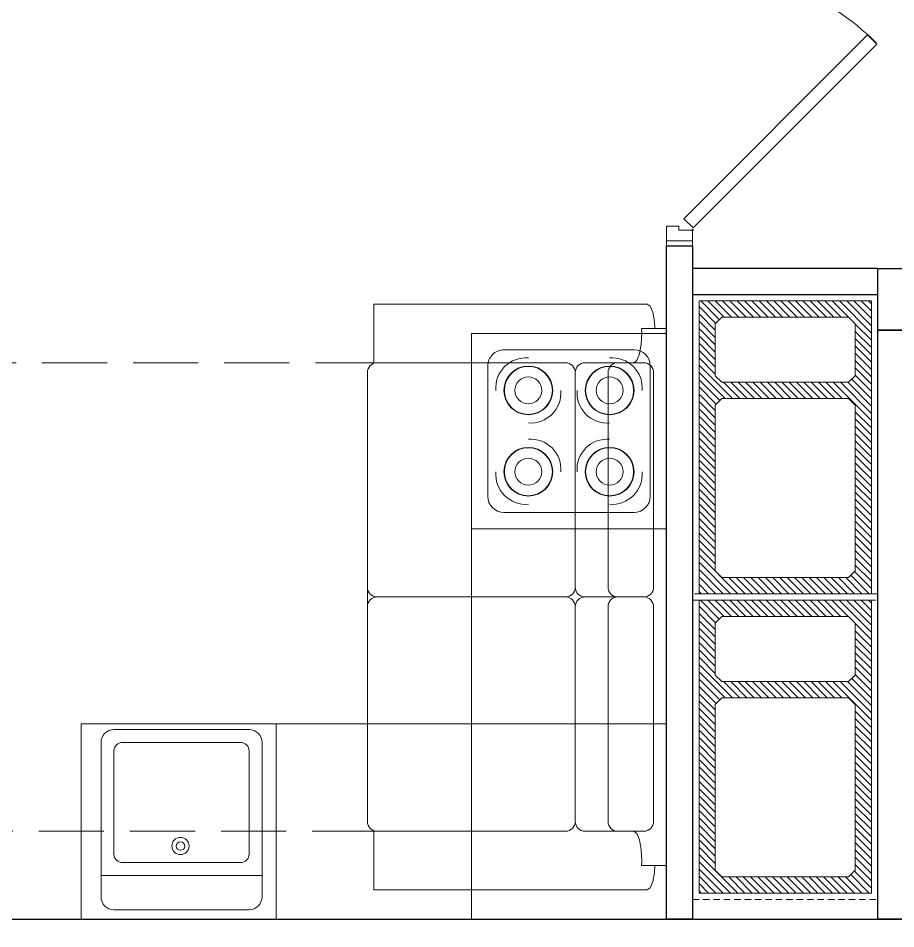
# Model space of a CAD drawing. Header units: millimetres. Extents: x 0 to 145404, y 0 to 194550.
# Drawn here: x 89237 to 91935, y 175266 to 178065 of the extents above; entities that cross this region are included whole.
import ezdxf

# ---------------------------------------------------------------- set-up
doc = ezdxf.new("R2010")
doc.units = ezdxf.units.MM
doc.linetypes.add('200_ШТРИХ', pattern=[320, 200, -120])
doc.linetypes.add('секция_тип 7 (18 уч)$0$GOST2.303 4', pattern=[7, 5, -2, 0])
for name, color, linetype, lineweight in [('АР - Вентблок', 36, 'Continuous', 9), ('АР - Двери', 126, 'Continuous', 9), ('АР - Монолит', 56, 'Continuous', 30), ('АР - Оборуд', 252, 'Continuous', 0), ('АР - Перегородки 190', 54, 'Continuous', 30), ('АР - Перегородки 80', 32, 'Continuous', 30)]:
    doc.layers.add(name, color=color, linetype=linetype, lineweight=lineweight)
doc.layers.add('АР - мебель', color=7, linetype='Continuous', lineweight=9, true_color=0x787878)

# ---------------------------------------------------------------- blocks, each defined once
blk = doc.blocks.new('КРТД 1800х2000-900 раскладной')
at = {"layer": 'АР - мебель', "linetype": 'ByBlock'}
for p, q in [((-900, 900), (-900, 720)), ((-900, 900), (-100, 900)), ((-100, 900), (-59.9, 900)), ((-50.5, 894.3), (-59.9, 900)), ((-42.4, 875.5), (-50.5, 894.3)), ((-36.9, 846.5), (-42.4, 875.5)), ((-35.6, 825.1), (-36.9, 846.5)), ((-77.9, 776.8), (-76.2, 811.8)), ((-76.2, 811.8), (-77, 825.1)), ((-77, 825.1), (0, 825.1)), ((0, 720.1), (0, 825.1)), ((-83.1, 747), (-77.9, 776.8)), ((-91, 727.1), (-83.1, 747)), ((-890, 720), (-310.6, 720)), ((-70, 720), (-250.6, 720)), ((-100.4, 720.1), (-91, 727.1)), ((0, 720), (0, -720)), ((-920, 690), (-920, -690)), ((-280.6, 690), (-280.6, 30)), ((-280.6, 690), (-280.6, 30)), ((-180, 690), (-180, 30)), ((-40, 30), (-40, 690)), ((-250.6, 0), (-70, 0)), ((-70, 0), (-250.6, 0)), ((-310.6, 0), (-890, 0)), ((-890, 0), (-310.6, 0)), ((-280.6, -30), (-280.6, -690)), ((-280.6, -30), (-280.6, -690)), ((-180, -30), (-180, -690)), ((-40, -690), (-40, -30)), ((-900, -900), (-900, -720)), ((-310.6, -720), (-890, -720)), ((-250.6, -720), (-70, -720)), ((-91, -727.1), (-100.4, -720.1)), ((-83.1, -747), (-91, -727.1)), ((0, -825.1), (0, -720)), ((-77.9, -776.8), (-83.1, -747)), ((-76.2, -811.8), (-77.9, -776.8)), ((-77, -825.1), (-76.2, -811.8)), ((-77, -825.1), (0, -825.1)), ((-36.9, -846.5), (-35.6, -825.1)), ((-42.4, -875.5), (-36.9, -846.5)), ((-59.9, -900), (-50.5, -894.3)), ((-50.5, -894.3), (-42.4, -875.5)), ((-900, -900), (-100, -900)), ((-100, -900), (-59.9, -900))]:
    blk.add_line(p, q, dxfattribs=at)
at = {"layer": 'АР - мебель', "linetype": 'секция_тип 7 (18 уч)$0$GOST2.303 4', "ltscale": 40}
blk.add_lwpolyline([(-890, -720), (-2200, -720), (-2200, 720), (-900, 720)], dxfattribs=at)
at = {"layer": 'АР - мебель', "linetype": 'ByBlock'}
for centre, major_axis, start_param, end_param in [((-890, 690), (21.2, 21.2), 0.785381, 2.356177), ((-310.6, 690), (21.2, 21.2), -0.785416, 0.785381), ((-250.6, 690), (21.2, -21.2), 2.356177, 3.926973), ((-150, 690), (21.2, -21.2), 2.356177, 3.926973), ((-70, 690), (21.2, -21.2), 0.785381, 2.356177), ((-890, 30), (21.2, 21.2), 2.356177, 3.926973), ((-310.6, 30), (21.2, -21.2), 5.49777, 7.068566), ((-250.6, 30), (21.2, 21.2), 2.356177, 3.926973), ((-150, 30), (21.2, 21.2), 2.356177, 3.926973), ((-70, 30), (21.2, -21.2), 5.49777, 7.068566), ((-70, -30), (21.2, 21.2), -0.785416, 0.785381), ((-890, -30), (21.2, 21.2), 0.785381, 2.356177), ((-310.6, -30), (21.2, 21.2), -0.785416, 0.785381), ((-250.6, -30), (21.2, -21.2), 2.356177, 3.926973), ((-150, -30), (21.2, 21.2), 0.785381, 2.356177), ((-890, -690), (21.2, 21.2), 2.356177, 3.926973), ((-310.6, -690), (21.2, 21.2), 3.926973, 5.49777), ((-250.6, -690), (21.2, 21.2), 2.356177, 3.926973), ((-150, -690), (21.2, 21.2), 2.356177, 3.926973), ((-70, -690), (21.2, -21.2), 5.49777, 7.068566)]:
    blk.add_ellipse(centre, major_axis=major_axis, ratio=1, start_param=start_param, end_param=end_param, dxfattribs=at)
blk = doc.blocks.new('*U206')
at = {"ltscale": 100}
for p, q in [((15, 37.5), (15, -42.5)), ((46, 37.5), (15, 37.5)), ((48, -4.5), (48, 35.5)), ((852, -4.5), (852, 37.5)), ((852, 37.5), (885, 37.5)), ((885, 37.5), (885, -42.5)), ((60, -4.5), (48, -4.5)), ((60, -42.5), (60, -4.5)), ((840, -42.5), (840, -4.5)), ((840, -4.5), (852, -4.5)), ((15, -42.5), (60, -42.5)), ((885, -42.5), (840, -42.5))]:
    blk.add_line(p, q, dxfattribs=at)
for points in [[(54.4, 38.9), (82.7, 10.6), (648, 575.9), (619.7, 604.2)], [(15, -42.5), (0, -42.5), (0, 37.5), (15, 37.5)], [(885, -42.5), (900, -42.5), (900, 37.5), (885, 37.5)]]:
    blk.add_lwpolyline(points, close=True, dxfattribs=at)
blk.add_circle((48, 37.5), 2, dxfattribs=at)
blk.add_arc((56.7, 37.5), 800, 0, 44.865, dxfattribs=at)
blk = doc.blocks.new('Вентблок 900 х 530')
at = {"layer": 'АР - Вентблок', "lineweight": 5}
h = blk.add_hatch(dxfattribs=at)
h.set_pattern_fill('ANSI31', color=256, scale=5)
h.set_pattern_definition([(45, (-3927617.913, -709139.574), (-11.22532015, 11.22532015), [])])
h.paths.add_polyline_path([(-20, 920), (-550, 920), (-550, 20), (-20, 20)])
h.paths.add_polyline_path([(-480, 670), (-500, 690), (-500, 850), (-480, 870), (-90, 870), (-70, 850), (-70, 690), (-90, 670)], flags=16)
h.paths.add_polyline_path([(-90, 620), (-70, 600), (-70, 90), (-90, 70), (-480, 70), (-500, 90), (-500, 600), (-480, 620)], flags=16)
at = {"layer": 'АР - Вентблок', "linetype": '200_ШТРИХ', "lineweight": 5, "ltscale": 0.1}
blk.add_lwpolyline([(-570, 0), (-570, 940), (0, 940), (0, 0)], close=True, dxfattribs=at)
at = {"layer": 'АР - Вентблок', "linetype": 'ByBlock'}
for points in [[(-550, 20), (-550, 920), (-20, 920), (-20, 20)], [(-500, 690), (-500, 850), (-480, 870), (-90, 870), (-70, 850), (-70, 690), (-90, 670), (-480, 670)], [(-500, 90), (-500, 600), (-480, 620), (-90, 620), (-70, 600), (-70, 90), (-90, 70), (-480, 70)]]:
    blk.add_lwpolyline(points, close=True, dxfattribs=at)
blk = doc.blocks.new('k_22')
at = {"ltscale": 600}
for p, q in [((0, 600), (0, 0)), ((600, 600), (0, 600)), ((600, 0), (600, 600)), ((500, 550), (100, 550)), ((50, 500), (50, 100)), ((550, 100), (550, 500)), ((100, 50), (500, 50)), ((0, 0), (600, 0))]:
    blk.add_line(p, q, dxfattribs=at)
for centre in [(175, 425), (425, 425), (175, 175), (425, 175)]:
    blk.add_circle(centre, 75, dxfattribs=at)
for centre, radius, start, end in [((100, 500), 50, 90, 180), ((500, 500), 50, 0, 90), ((167.7, 432.3), 93, 85.4974, 184.5026), ((432.3, 432.3), 93, 355.4974, 94.5026), ((175, 425), 73.8, 0, 180), ((425, 425), 73.8, 0, 180), ((175, 425), 41.3, 0, 180), ((425, 425), 41.3, 0, 180), ((175, 425), 73.8, 180, 0), ((175, 425), 41.3, 180, 0), ((182.3, 417.7), 93, 265.4974, 4.5026), ((417.7, 417.7), 93, 175.4974, 274.5026), ((425, 425), 73.8, 180, 0), ((425, 425), 41.3, 180, 0), ((182.3, 182.3), 93, 355.4974, 94.5026), ((417.7, 182.3), 93, 85.4974, 184.5026), ((175, 175), 73.8, 0, 180), ((425, 175), 73.8, 0, 180), ((175, 175), 41.3, 0, 180), ((425, 175), 41.3, 0, 180), ((167.7, 167.7), 93, 175.4974, 274.5026), ((175, 175), 73.8, 180, 0), ((175, 175), 41.3, 180, 0), ((425, 175), 73.8, 180, 0), ((425, 175), 41.3, 180, 0), ((432.3, 167.7), 93, 265.4974, 4.5026), ((100, 100), 50, 180, 270), ((500, 100), 50, 270, 0)]:
    blk.add_arc(centre, radius, start, end, dxfattribs=at)
blk = doc.blocks.new('М15 600х600')
for p, q in [((-600, 600), (-600, 0)), ((-600, 600), (0, 600)), ((0, 600), (0, 0)), ((-516.4, 571.8), (-100.6, 571.8)), ((-556, 57), (-556, 532.2)), ((-61, 532.2), (-61, 57)), ((-556, 466.2), (-61, 466.2)), ((-490, 426.6), (-127, 426.6)), ((-516.4, 83.4), (-516.4, 400.2)), ((-100.6, 83.4), (-100.6, 400.2)), ((-61, 400.2), (-61, 83.4)), ((-127, 57), (-490, 57)), ((-600, 0), (0, 0)), ((-100.6, 17.4), (-516.4, 17.4))]:
    blk.add_line(p, q)
for centre, major_axis, start_param, end_param in [((-516.4, 532.2), (-28, 28), -0.785398, 0.785398), ((-100.6, 532.2), (28, 28), 5.497787, 7.068583), ((-490, 400.2), (-18.7, 18.7), -0.785398, 0.785398), ((-127, 400.2), (18.7, 18.7), 5.497787, 7.068583), ((-305.2, 375.6), (18.7, 18.7), 5.497787, 11.780972), ((-305.2, 375.6), (9.33, 9.33), 5.497787, 11.780972), ((-516.4, 57), (28, 28), 2.356194, 3.926991), ((-490, 83.4), (18.7, 18.7), 2.356194, 3.926991), ((-127, 83.4), (-18.7, 18.7), 2.356194, 3.926991), ((-100.6, 57), (-28, 28), 2.356194, 3.926991)]:
    blk.add_ellipse(centre, major_axis=major_axis, ratio=1, start_param=start_param, end_param=end_param)
blk = doc.blocks.new('Блок 600 х 600')
at = {"layer": 'АР - мебель'}
blk.add_lwpolyline([(-600, 0), (0, 0), (0, 600), (-600, 600)], close=True, dxfattribs=at)
blk = doc.blocks.new('Квартира 1К 5200 тип 14')
at = {"layer": 'АР - Монолит'}
blk.add_lwpolyline([(-8750, 0), (-1850, 0), (-1850, 200), (-8750, 200)], close=True, dxfattribs=at)
at = {"layer": 'АР - Оборуд'}
blk.add_lwpolyline([(-4305, 800), (-4305, 200), (-3705, 200), (-3705, 800)], close=True, dxfattribs=at)
at = {"layer": 'АР - Перегородки 190', "elevation": 0}
blk.add_lwpolyline([(-6155, 2200), (-6775, 2200), (-6775, 2010), (-6155, 2010)], close=True, dxfattribs=at)
at = {"layer": 'АР - Перегородки 80'}
for points in [[(-5585, 200), (-5505, 200), (-5505, 2270), (-5585, 2270)], [(-6155, 2200), (-5585, 2200), (-5585, 2120), (-6155, 2120)], [(-6235, 200), (-6155, 200), (-6155, 2010), (-6235, 2010)]]:
    blk.add_lwpolyline(points, close=True, dxfattribs=at)
for name, p in [('Вентблок 900 х 530', (-5585, 1180)), ('Блок 600 х 600', (-4905, 1400)), ('Блок 600 х 600', (-4905, 800)), ('Вентблок 900 х 530', (-5585, 260)), ('Блок 600 х 600', (-4905, 200)), ('Блок 600 х 600', (-4305, 200))]:
    blk.add_blockref(name, p)
at = {"xscale": -1, "rotation": 359.9999999999991}
blk.add_blockref('КРТД 1800х2000-900 раскладной', (-5505, 1190), dxfattribs=at)
at = {"layer": 'АР - Двери', "rotation": 90.00000000000004}
blk.add_blockref('*U206', (-5547.5, 2270, 0), dxfattribs=at)
at = {"layer": 'АР - Оборуд', "xscale": -1}
blk.add_blockref('k_22', (-4905, 1400), dxfattribs=at)
at = {"layer": 'АР - Оборуд', "xscale": -1, "rotation": 180.0000000475355}
blk.add_blockref('М15 600х600', (-3705, 800), dxfattribs=at)
blk = doc.blocks.new('Квартира 1К 5450 тип 8')
at = {"layer": 'АР - Монолит'}
blk.add_lwpolyline([(-6750, 5650), (-6750, 5450), (0, 5450), (0, 5650)], close=True, dxfattribs=at)
blk = doc.blocks.new('V_Section_1')
for name, p in [('Квартира 1К 5200 тип 14', (9150, -5600)), ('Квартира 1К 5450 тип 8', (7150, -11050))]:
    blk.add_blockref(name, p)

msp = doc.modelspace()

# ---------------------------------------------------------------- block references
at = {"xscale": -1}
msp.add_blockref('V_Section_1', (94875.5, 180696.1), dxfattribs=at)

doc.saveas('drawing.dxf')
